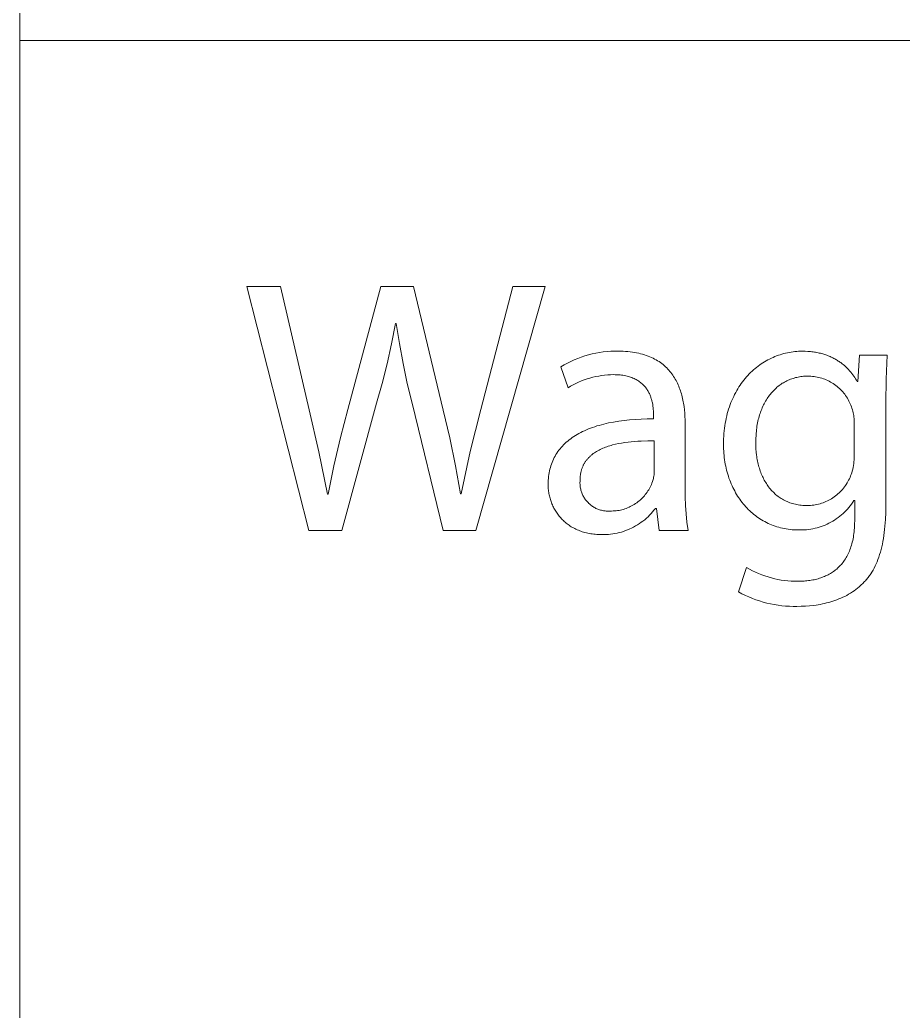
# Model space of a CAD drawing. Header units: millimetres. Extents: x 0 to 5466, y 0 to 3819.
# Drawn here: x 4983.1 to 5116.5, y 311.7 to 461.4 of the extents above; entities that cross this region are included whole.
import ezdxf

# ---------------------------------------------------------------- set-up
doc = ezdxf.new("R2010")
doc.units = ezdxf.units.MM
doc.header["$MEASUREMENT"] = 0
doc.layers.add('Domyślny', color=7, linetype='Continuous', true_color=0x000000)

msp = doc.modelspace()

# ---------------------------------------------------------------- linework, layer by layer
at = {"layer": 'Domyślny', "color": 18, "lineweight": 15, "true_color": 0x000000}
for p, q in [((4983.11, 152.73), (4983.11, 611)), ((4983.11, 458.26), (5460.43, 458.26)), ((5026.76, 384.27), (5017.4, 421.14)), ((5017.4, 421.14), (5022.46, 421.14)), ((5022.46, 421.14), (5026.83, 402.51)), ((5032.67, 402.54), (5037.61, 421.14)), ((5037.61, 421.14), (5042.57, 421.14)), ((5042.57, 421.14), (5047.05, 402.43)), ((5062.45, 421.14), (5052, 384.27)), ((5052.71, 402.54), (5057.57, 421.14)), ((5057.57, 421.14), (5062.45, 421.14)), ((5039.84, 415.52), (5039.26, 412.48)), ((5039.95, 415.52), (5039.84, 415.52)), ((5040.43, 412.49), (5039.95, 415.52)), ((5039.26, 412.48), (5038.59, 409.46)), ((5040.99, 409.47), (5040.43, 412.49)), ((5066.33, 409.81), (5066.85, 410.04)), ((5066.85, 410.04), (5067.38, 410.26)), ((5067.38, 410.26), (5067.91, 410.45)), ((5067.91, 410.45), (5068.45, 410.63)), ((5068.45, 410.63), (5069, 410.79)), ((5069, 410.79), (5069.55, 410.93)), ((5069.55, 410.93), (5070.11, 411.05)), ((5070.11, 411.05), (5070.67, 411.15)), ((5070.67, 411.15), (5071.23, 411.23)), ((5071.23, 411.23), (5071.8, 411.29)), ((5071.8, 411.29), (5072.36, 411.33)), ((5072.36, 411.33), (5072.93, 411.35)), ((5072.93, 411.35), (5073.5, 411.35)), ((5073.5, 411.35), (5073.88, 411.35)), ((5073.88, 411.35), (5074.24, 411.34)), ((5074.24, 411.34), (5074.6, 411.32)), ((5074.6, 411.32), (5074.95, 411.29)), ((5074.95, 411.29), (5075.29, 411.26)), ((5075.29, 411.26), (5075.62, 411.21)), ((5075.62, 411.21), (5075.95, 411.16)), ((5075.95, 411.16), (5076.26, 411.11)), ((5076.26, 411.11), (5076.57, 411.04)), ((5076.57, 411.04), (5076.87, 410.97)), ((5076.87, 410.97), (5077.16, 410.89)), ((5077.16, 410.89), (5077.44, 410.81)), ((5077.44, 410.81), (5077.72, 410.72)), ((5077.72, 410.72), (5077.98, 410.62)), ((5077.98, 410.62), (5078.24, 410.52)), ((5078.24, 410.52), (5078.5, 410.41)), ((5078.5, 410.41), (5078.74, 410.29)), ((5078.74, 410.29), (5078.98, 410.17)), ((5078.98, 410.17), (5079.21, 410.05)), ((5079.21, 410.05), (5079.43, 409.91)), ((5095.84, 409.9), (5096.09, 410.04)), ((5096.09, 410.04), (5096.35, 410.17)), ((5096.35, 410.17), (5096.61, 410.3)), ((5096.61, 410.3), (5096.87, 410.42)), ((5096.87, 410.42), (5097.13, 410.53)), ((5097.13, 410.53), (5097.4, 410.63)), ((5097.4, 410.63), (5097.67, 410.73)), ((5097.67, 410.73), (5097.94, 410.82)), ((5097.94, 410.82), (5098.21, 410.9)), ((5098.21, 410.9), (5098.49, 410.98)), ((5098.49, 410.98), (5098.76, 411.05)), ((5098.76, 411.05), (5099.04, 411.11)), ((5099.04, 411.11), (5099.32, 411.17)), ((5099.32, 411.17), (5099.6, 411.22)), ((5099.6, 411.22), (5099.88, 411.26)), ((5099.88, 411.26), (5100.16, 411.29)), ((5100.16, 411.29), (5100.44, 411.32)), ((5100.44, 411.32), (5100.73, 411.33)), ((5100.73, 411.33), (5101.01, 411.35)), ((5101.01, 411.35), (5101.3, 411.35)), ((5101.3, 411.35), (5101.72, 411.34)), ((5101.72, 411.34), (5102.13, 411.32)), ((5102.13, 411.32), (5102.53, 411.29)), ((5102.53, 411.29), (5102.73, 411.27)), ((5102.73, 411.27), (5102.92, 411.24)), ((5102.92, 411.24), (5103.11, 411.21)), ((5103.11, 411.21), (5103.3, 411.18)), ((5103.3, 411.18), (5103.48, 411.15)), ((5103.48, 411.15), (5103.66, 411.11)), ((5103.66, 411.11), (5103.84, 411.07)), ((5103.84, 411.07), (5104.02, 411.03)), ((5104.02, 411.03), (5104.19, 410.99)), ((5104.19, 410.99), (5104.36, 410.94)), ((5104.36, 410.94), (5104.53, 410.89)), ((5104.53, 410.89), (5104.69, 410.84)), ((5104.69, 410.84), (5104.86, 410.78)), ((5104.86, 410.78), (5105.01, 410.73)), ((5105.01, 410.73), (5105.17, 410.67)), ((5105.17, 410.67), (5105.32, 410.6)), ((5105.32, 410.6), (5105.48, 410.54)), ((5105.48, 410.54), (5105.62, 410.47)), ((5105.62, 410.47), (5105.77, 410.41)), ((5105.77, 410.41), (5105.91, 410.34)), ((5105.91, 410.34), (5106.05, 410.26)), ((5106.05, 410.26), (5106.19, 410.19)), ((5106.19, 410.19), (5106.33, 410.11)), ((5106.33, 410.11), (5106.46, 410.04)), ((5106.46, 410.04), (5106.59, 409.96)), ((5109.67, 406.76), (5109.91, 410.75)), ((5109.91, 410.75), (5114.09, 410.75)), ((5114.09, 410.75), (5113.94, 407.12)), ((5038.59, 409.46), (5037.83, 406.46)), ((5041.63, 406.47), (5040.99, 409.47)), ((5064.82, 409.01), (5065.31, 409.29)), ((5065.9, 405.84), (5064.82, 409.01)), ((5065.31, 409.29), (5065.82, 409.56)), ((5065.82, 409.56), (5066.33, 409.81)), ((5079.43, 409.91), (5079.65, 409.77)), ((5079.65, 409.77), (5079.85, 409.63)), ((5079.85, 409.63), (5080.06, 409.48)), ((5080.06, 409.48), (5080.25, 409.33)), ((5080.25, 409.33), (5080.44, 409.17)), ((5080.44, 409.17), (5080.62, 409.01)), ((5080.62, 409.01), (5080.8, 408.84)), ((5080.8, 408.84), (5080.97, 408.66)), ((5080.97, 408.66), (5081.13, 408.49)), ((5093.7, 408.33), (5093.92, 408.53)), ((5093.92, 408.53), (5094.15, 408.73)), ((5094.15, 408.73), (5094.38, 408.91)), ((5094.38, 408.91), (5094.62, 409.09)), ((5094.62, 409.09), (5094.85, 409.27)), ((5094.85, 409.27), (5095.09, 409.44)), ((5095.09, 409.44), (5095.34, 409.6)), ((5095.34, 409.6), (5095.59, 409.75)), ((5095.59, 409.75), (5095.84, 409.9)), ((5106.59, 409.96), (5106.72, 409.87)), ((5106.72, 409.87), (5106.84, 409.79)), ((5106.84, 409.79), (5106.97, 409.71)), ((5106.97, 409.71), (5107.09, 409.62)), ((5107.09, 409.62), (5107.2, 409.53)), ((5107.2, 409.53), (5107.32, 409.45)), ((5107.32, 409.45), (5107.43, 409.36)), ((5107.43, 409.36), (5107.65, 409.17)), ((5107.65, 409.17), (5107.86, 408.99)), ((5107.86, 408.99), (5108.06, 408.79)), ((5108.06, 408.79), (5108.25, 408.6)), ((5108.25, 408.6), (5108.43, 408.4)), ((5068.34, 407.02), (5067.92, 406.86)), ((5068.77, 407.17), (5068.34, 407.02)), ((5069.21, 407.3), (5068.77, 407.17)), ((5069.65, 407.41), (5069.21, 407.3)), ((5070.09, 407.52), (5069.65, 407.41)), ((5070.54, 407.6), (5070.09, 407.52)), ((5070.98, 407.67), (5070.54, 407.6)), ((5071.43, 407.73), (5070.98, 407.67)), ((5071.89, 407.77), (5071.43, 407.73)), ((5072.34, 407.8), (5071.89, 407.77)), ((5072.79, 407.81), (5072.34, 407.8)), ((5073.04, 407.8), (5072.79, 407.81)), ((5073.29, 407.79), (5073.04, 407.8)), ((5073.52, 407.78), (5073.29, 407.79)), ((5073.75, 407.76), (5073.52, 407.78)), ((5073.98, 407.74), (5073.75, 407.76)), ((5074.19, 407.71), (5073.98, 407.74)), ((5074.41, 407.67), (5074.19, 407.71)), ((5074.61, 407.63), (5074.41, 407.67)), ((5074.81, 407.59), (5074.61, 407.63)), ((5075, 407.54), (5074.81, 407.59)), ((5075.18, 407.48), (5075, 407.54)), ((5075.36, 407.43), (5075.18, 407.48)), ((5075.54, 407.36), (5075.36, 407.43)), ((5075.7, 407.3), (5075.54, 407.36)), ((5075.87, 407.23), (5075.7, 407.3)), ((5076.02, 407.15), (5075.87, 407.23)), ((5076.17, 407.08), (5076.02, 407.15)), ((5076.32, 407), (5076.17, 407.08)), ((5076.46, 406.91), (5076.32, 407)), ((5081.13, 408.49), (5081.29, 408.31)), ((5081.29, 408.31), (5081.44, 408.12)), ((5081.44, 408.12), (5081.58, 407.93)), ((5081.58, 407.93), (5081.72, 407.74)), ((5081.72, 407.74), (5081.85, 407.54)), ((5081.85, 407.54), (5081.98, 407.34)), ((5081.98, 407.34), (5082.1, 407.13)), ((5082.1, 407.13), (5082.22, 406.93)), ((5092.45, 406.99), (5092.65, 407.23)), ((5092.65, 407.23), (5092.85, 407.46)), ((5092.85, 407.46), (5093.06, 407.69)), ((5093.06, 407.69), (5093.27, 407.91)), ((5093.27, 407.91), (5093.48, 408.12)), ((5093.48, 408.12), (5093.7, 408.33)), ((5099.31, 407.04), (5099.13, 406.96)), ((5099.5, 407.12), (5099.31, 407.04)), ((5099.69, 407.18), (5099.5, 407.12)), ((5099.88, 407.25), (5099.69, 407.18)), ((5100.07, 407.3), (5099.88, 407.25)), ((5100.26, 407.36), (5100.07, 407.3)), ((5100.46, 407.4), (5100.26, 407.36)), ((5100.66, 407.44), (5100.46, 407.4)), ((5100.86, 407.48), (5100.66, 407.44)), ((5101.07, 407.51), (5100.86, 407.48)), ((5101.27, 407.54), (5101.07, 407.51)), ((5101.48, 407.56), (5101.27, 407.54)), ((5101.69, 407.57), (5101.48, 407.56)), ((5101.9, 407.58), (5101.69, 407.57)), ((5102.12, 407.58), (5101.9, 407.58)), ((5102.35, 407.58), (5102.12, 407.58)), ((5102.59, 407.57), (5102.35, 407.58)), ((5102.83, 407.55), (5102.59, 407.57)), ((5103.07, 407.52), (5102.83, 407.55)), ((5103.3, 407.49), (5103.07, 407.52)), ((5103.54, 407.45), (5103.3, 407.49)), ((5103.77, 407.39), (5103.54, 407.45)), ((5104, 407.34), (5103.77, 407.39)), ((5104.23, 407.27), (5104, 407.34)), ((5104.46, 407.19), (5104.23, 407.27)), ((5104.68, 407.11), (5104.46, 407.19)), ((5104.9, 407.02), (5104.68, 407.11)), ((5105.12, 406.92), (5104.9, 407.02)), ((5108.43, 408.4), (5108.6, 408.2)), ((5108.6, 408.2), (5108.76, 408)), ((5108.76, 408), (5108.92, 407.79)), ((5108.92, 407.79), (5109.06, 407.59)), ((5109.06, 407.59), (5109.2, 407.38)), ((5109.2, 407.38), (5109.33, 407.17)), ((5109.33, 407.17), (5109.45, 406.97)), ((5113.94, 407.12), (5113.89, 403.49)), ((5037.83, 406.46), (5036.99, 403.49)), ((5042.36, 403.49), (5041.63, 406.47)), ((5066.29, 406.07), (5065.9, 405.84)), ((5066.68, 406.29), (5066.29, 406.07)), ((5067.09, 406.49), (5066.68, 406.29)), ((5067.5, 406.68), (5067.09, 406.49)), ((5067.92, 406.86), (5067.5, 406.68)), ((5076.59, 406.82), (5076.46, 406.91)), ((5076.72, 406.73), (5076.59, 406.82)), ((5076.85, 406.64), (5076.72, 406.73)), ((5076.97, 406.54), (5076.85, 406.64)), ((5077.08, 406.44), (5076.97, 406.54)), ((5077.19, 406.34), (5077.08, 406.44)), ((5077.3, 406.23), (5077.19, 406.34)), ((5077.4, 406.13), (5077.3, 406.23)), ((5077.5, 406.02), (5077.4, 406.13)), ((5077.59, 405.91), (5077.5, 406.02)), ((5077.68, 405.79), (5077.59, 405.91)), ((5077.76, 405.68), (5077.68, 405.79)), ((5077.84, 405.56), (5077.76, 405.68)), ((5077.91, 405.44), (5077.84, 405.56)), ((5082.22, 406.93), (5082.33, 406.71)), ((5082.33, 406.71), (5082.43, 406.5)), ((5082.43, 406.5), (5082.53, 406.28)), ((5082.53, 406.28), (5082.63, 406.06)), ((5082.63, 406.06), (5082.71, 405.84)), ((5082.71, 405.84), (5082.8, 405.61)), ((5082.8, 405.61), (5082.88, 405.39)), ((5091.38, 405.41), (5091.54, 405.69)), ((5091.54, 405.69), (5091.72, 405.96)), ((5091.72, 405.96), (5091.89, 406.23)), ((5091.89, 406.23), (5092.07, 406.49)), ((5092.07, 406.49), (5092.26, 406.74)), ((5092.26, 406.74), (5092.45, 406.99)), ((5097.16, 405.63), (5097.01, 405.49)), ((5097.31, 405.77), (5097.16, 405.63)), ((5097.46, 405.9), (5097.31, 405.77)), ((5097.61, 406.03), (5097.46, 405.9)), ((5097.77, 406.15), (5097.61, 406.03)), ((5097.93, 406.27), (5097.77, 406.15)), ((5098.09, 406.39), (5097.93, 406.27)), ((5098.26, 406.5), (5098.09, 406.39)), ((5098.43, 406.6), (5098.26, 406.5)), ((5098.6, 406.7), (5098.43, 406.6)), ((5098.77, 406.79), (5098.6, 406.7)), ((5098.95, 406.88), (5098.77, 406.79)), ((5099.13, 406.96), (5098.95, 406.88)), ((5105.33, 406.82), (5105.12, 406.92)), ((5105.54, 406.7), (5105.33, 406.82)), ((5105.75, 406.59), (5105.54, 406.7)), ((5105.95, 406.46), (5105.75, 406.59)), ((5106.15, 406.32), (5105.95, 406.46)), ((5106.34, 406.18), (5106.15, 406.32)), ((5106.53, 406.04), (5106.34, 406.18)), ((5106.71, 405.88), (5106.53, 406.04)), ((5106.89, 405.72), (5106.71, 405.88)), ((5107.06, 405.56), (5106.89, 405.72)), ((5107.23, 405.39), (5107.06, 405.56)), ((5109.45, 406.97), (5109.56, 406.76)), ((5109.56, 406.76), (5109.67, 406.76)), ((5077.99, 405.32), (5077.91, 405.44)), ((5078.05, 405.2), (5077.99, 405.32)), ((5078.12, 405.08), (5078.05, 405.2)), ((5078.18, 404.95), (5078.12, 405.08)), ((5078.24, 404.83), (5078.18, 404.95)), ((5078.29, 404.7), (5078.24, 404.83)), ((5078.34, 404.58), (5078.29, 404.7)), ((5078.39, 404.45), (5078.34, 404.58)), ((5078.43, 404.32), (5078.39, 404.45)), ((5078.47, 404.2), (5078.43, 404.32)), ((5078.51, 404.07), (5078.47, 404.2)), ((5078.55, 403.94), (5078.51, 404.07)), ((5082.88, 405.39), (5082.95, 405.16)), ((5082.95, 405.16), (5083.02, 404.92)), ((5083.02, 404.92), (5083.09, 404.69)), ((5083.09, 404.69), (5083.15, 404.45)), ((5083.15, 404.45), (5083.21, 404.21)), ((5083.21, 404.21), (5083.26, 403.97)), ((5090.64, 403.92), (5090.77, 404.23)), ((5090.77, 404.23), (5090.92, 404.53)), ((5090.92, 404.53), (5091.06, 404.83)), ((5091.06, 404.83), (5091.22, 405.12)), ((5091.22, 405.12), (5091.38, 405.41)), ((5095.85, 404.01), (5095.74, 403.82)), ((5095.97, 404.19), (5095.85, 404.01)), ((5096.09, 404.37), (5095.97, 404.19)), ((5096.21, 404.54), (5096.09, 404.37)), ((5096.34, 404.71), (5096.21, 404.54)), ((5096.46, 404.88), (5096.34, 404.71)), ((5096.6, 405.04), (5096.46, 404.88)), ((5096.73, 405.19), (5096.6, 405.04)), ((5096.87, 405.34), (5096.73, 405.19)), ((5097.01, 405.49), (5096.87, 405.34)), ((5107.39, 405.21), (5107.23, 405.39)), ((5107.54, 405.03), (5107.39, 405.21)), ((5107.69, 404.84), (5107.54, 405.03)), ((5107.83, 404.65), (5107.69, 404.84)), ((5107.97, 404.45), (5107.83, 404.65)), ((5108.09, 404.25), (5107.97, 404.45)), ((5108.21, 404.04), (5108.09, 404.25)), ((5108.33, 403.83), (5108.21, 404.04)), ((5026.83, 402.51), (5028.26, 396.14)), ((5031.55, 398.31), (5032.67, 402.54)), ((5036.99, 403.49), (5031.73, 384.27)), ((5047.02, 384.27), (5042.36, 403.49)), ((5051.14, 396.2), (5052.71, 402.54)), ((5078.58, 403.81), (5078.55, 403.94)), ((5078.61, 403.69), (5078.58, 403.81)), ((5078.64, 403.56), (5078.61, 403.69)), ((5078.69, 403.31), (5078.64, 403.56)), ((5078.73, 403.06), (5078.69, 403.31)), ((5078.76, 402.81), (5078.73, 403.06)), ((5078.78, 402.57), (5078.76, 402.81)), ((5078.8, 402.34), (5078.78, 402.57)), ((5083.26, 403.97), (5083.31, 403.73)), ((5083.31, 403.73), (5083.35, 403.49)), ((5083.35, 403.49), (5083.42, 403)), ((5083.42, 403), (5083.48, 402.5)), ((5083.48, 402.5), (5083.53, 402.01)), ((5090.05, 402.27), (5090.16, 402.62)), ((5090.16, 402.62), (5090.27, 402.95)), ((5090.27, 402.95), (5090.38, 403.28)), ((5090.38, 403.28), (5090.51, 403.6)), ((5090.51, 403.6), (5090.64, 403.92)), ((5095.15, 402.61), (5095.07, 402.39)), ((5095.24, 402.82), (5095.15, 402.61)), ((5095.33, 403.03), (5095.24, 402.82)), ((5095.43, 403.23), (5095.33, 403.03)), ((5095.53, 403.43), (5095.43, 403.23)), ((5095.64, 403.63), (5095.53, 403.43)), ((5095.74, 403.82), (5095.64, 403.63)), ((5108.43, 403.62), (5108.33, 403.83)), ((5108.53, 403.4), (5108.43, 403.62)), ((5108.62, 403.18), (5108.53, 403.4)), ((5108.71, 402.96), (5108.62, 403.18)), ((5108.78, 402.73), (5108.71, 402.96)), ((5108.85, 402.5), (5108.78, 402.73)), ((5113.89, 403.49), (5113.89, 388.11)), ((5047.05, 402.43), (5048.04, 398.26)), ((5075.2, 400.99), (5076.07, 401.05)), ((5076.07, 401.05), (5076.96, 401.1)), ((5076.96, 401.1), (5077.87, 401.12)), ((5077.87, 401.12), (5078.82, 401.13)), ((5078.81, 402.12), (5078.8, 402.34)), ((5078.82, 401.9), (5078.81, 402.12)), ((5078.82, 401.69), (5078.82, 401.9)), ((5078.82, 401.13), (5078.82, 401.69)), ((5083.53, 402.01), (5083.56, 401.51)), ((5083.56, 401.51), (5083.58, 401.01)), ((5089.71, 400.85), (5089.78, 401.21)), ((5089.78, 401.21), (5089.86, 401.57)), ((5089.86, 401.57), (5089.95, 401.93)), ((5089.95, 401.93), (5090.05, 402.27)), ((5094.64, 401.02), (5094.59, 400.77)), ((5094.7, 401.26), (5094.64, 401.02)), ((5094.77, 401.49), (5094.7, 401.26)), ((5094.84, 401.72), (5094.77, 401.49)), ((5094.91, 401.95), (5094.84, 401.72)), ((5094.99, 402.17), (5094.91, 401.95)), ((5095.07, 402.39), (5094.99, 402.17)), ((5108.91, 402.29), (5108.85, 402.5)), ((5108.96, 402.07), (5108.91, 402.29)), ((5109, 401.85), (5108.96, 402.07)), ((5109.04, 401.63), (5109, 401.85)), ((5109.07, 401.41), (5109.04, 401.63)), ((5109.1, 401.19), (5109.07, 401.41)), ((5109.11, 400.97), (5109.1, 401.19)), ((5068.68, 399.48), (5068.98, 399.61)), ((5068.98, 399.61), (5069.29, 399.73)), ((5069.29, 399.73), (5069.61, 399.84)), ((5069.61, 399.84), (5069.93, 399.95)), ((5069.93, 399.95), (5070.26, 400.06)), ((5070.26, 400.06), (5070.6, 400.16)), ((5070.6, 400.16), (5070.94, 400.26)), ((5070.94, 400.26), (5071.3, 400.35)), ((5071.3, 400.35), (5072.02, 400.52)), ((5072.02, 400.52), (5072.77, 400.66)), ((5072.77, 400.66), (5073.56, 400.79)), ((5073.56, 400.79), (5074.37, 400.9)), ((5074.37, 400.9), (5075.2, 400.99)), ((5083.58, 401.01), (5083.59, 400.51)), ((5083.59, 400.51), (5083.59, 390.62)), ((5089.48, 399.33), (5089.52, 399.72)), ((5089.52, 399.72), (5089.58, 400.1)), ((5089.58, 400.1), (5089.64, 400.48)), ((5089.64, 400.48), (5089.71, 400.85)), ((5094.4, 399.76), (5094.37, 399.5)), ((5094.44, 400.02), (5094.4, 399.76)), ((5094.49, 400.27), (5094.44, 400.02)), ((5094.53, 400.53), (5094.49, 400.27)), ((5094.59, 400.77), (5094.53, 400.53)), ((5109.12, 400.75), (5109.11, 400.97)), ((5109.13, 400.52), (5109.12, 400.75)), ((5109.12, 400.3), (5109.13, 400.52)), ((5109.12, 395.53), (5109.12, 400.3)), ((5030.55, 394.04), (5031.55, 398.31)), ((5048.04, 398.26), (5048.91, 394.05)), ((5066.07, 397.96), (5066.3, 398.13)), ((5066.3, 398.13), (5066.53, 398.3)), ((5066.53, 398.3), (5066.78, 398.47)), ((5066.78, 398.47), (5067.03, 398.63)), ((5067.03, 398.63), (5067.28, 398.78)), ((5067.28, 398.78), (5067.55, 398.93)), ((5067.55, 398.93), (5067.82, 399.07)), ((5067.82, 399.07), (5068.1, 399.21)), ((5068.1, 399.21), (5068.39, 399.35)), ((5068.39, 399.35), (5068.68, 399.48)), ((5089.38, 397.72), (5089.39, 398.13)), ((5089.39, 398.13), (5089.41, 398.53)), ((5089.41, 398.53), (5089.44, 398.93)), ((5089.44, 398.93), (5089.48, 399.33)), ((5094.26, 398.14), (5094.25, 397.57)), ((5094.29, 398.69), (5094.26, 398.14)), ((5094.31, 398.97), (5094.29, 398.69)), ((5094.34, 399.24), (5094.31, 398.97)), ((5094.37, 399.5), (5094.34, 399.24)), ((5064.53, 396.41), (5064.69, 396.62)), ((5064.69, 396.62), (5064.87, 396.82)), ((5064.87, 396.82), (5065.05, 397.03)), ((5065.05, 397.03), (5065.24, 397.22)), ((5065.24, 397.22), (5065.44, 397.41)), ((5065.44, 397.41), (5065.64, 397.6)), ((5065.64, 397.6), (5065.85, 397.78)), ((5065.85, 397.78), (5066.07, 397.96)), ((5070.96, 396.61), (5070.77, 396.52)), ((5071.16, 396.7), (5070.96, 396.61)), ((5071.36, 396.78), (5071.16, 396.7)), ((5071.56, 396.86), (5071.36, 396.78)), ((5071.77, 396.93), (5071.56, 396.86)), ((5071.98, 397), (5071.77, 396.93)), ((5072.19, 397.07), (5071.98, 397)), ((5072.41, 397.14), (5072.19, 397.07)), ((5072.63, 397.2), (5072.41, 397.14)), ((5073.08, 397.31), (5072.63, 397.2)), ((5073.53, 397.41), (5073.08, 397.31)), ((5074, 397.49), (5073.53, 397.41)), ((5074.48, 397.57), (5074, 397.49)), ((5074.96, 397.63), (5074.48, 397.57)), ((5075.45, 397.68), (5074.96, 397.63)), ((5075.95, 397.72), (5075.45, 397.68)), ((5076.44, 397.76), (5075.95, 397.72)), ((5076.94, 397.78), (5076.44, 397.76)), ((5077.94, 397.8), (5076.94, 397.78)), ((5078.93, 397.8), (5077.94, 397.8)), ((5078.93, 393.19), (5078.93, 397.8)), ((5089.38, 397.3), (5089.38, 397.72)), ((5089.38, 396.96), (5089.38, 397.3)), ((5089.39, 396.62), (5089.38, 396.96)), ((5089.41, 396.28), (5089.39, 396.62)), ((5094.25, 397.57), (5094.26, 397.09)), ((5094.26, 397.09), (5094.28, 396.61)), ((5094.28, 396.61), (5094.32, 396.13)), ((5028.26, 396.14), (5029.56, 389.75)), ((5049.76, 389.82), (5051.14, 396.2)), ((5063.59, 394.81), (5063.7, 395.05)), ((5063.7, 395.05), (5063.82, 395.29)), ((5063.82, 395.29), (5063.94, 395.52)), ((5063.94, 395.52), (5064.08, 395.75)), ((5064.08, 395.75), (5064.22, 395.97)), ((5064.22, 395.97), (5064.37, 396.19)), ((5064.37, 396.19), (5064.53, 396.41)), ((5068.85, 395.1), (5068.79, 395.02)), ((5068.92, 395.17), (5068.85, 395.1)), ((5068.98, 395.24), (5068.92, 395.17)), ((5069.05, 395.31), (5068.98, 395.24)), ((5069.12, 395.38), (5069.05, 395.31)), ((5069.19, 395.45), (5069.12, 395.38)), ((5069.26, 395.51), (5069.19, 395.45)), ((5069.33, 395.58), (5069.26, 395.51)), ((5069.41, 395.64), (5069.33, 395.58)), ((5069.48, 395.7), (5069.41, 395.64)), ((5069.56, 395.77), (5069.48, 395.7)), ((5069.72, 395.89), (5069.56, 395.77)), ((5069.88, 396), (5069.72, 395.89)), ((5070.05, 396.11), (5069.88, 396)), ((5070.22, 396.22), (5070.05, 396.11)), ((5070.4, 396.32), (5070.22, 396.22)), ((5070.58, 396.42), (5070.4, 396.32)), ((5070.77, 396.52), (5070.58, 396.42)), ((5089.43, 395.94), (5089.41, 396.28)), ((5089.46, 395.61), (5089.43, 395.94)), ((5089.5, 395.28), (5089.46, 395.61)), ((5089.54, 394.96), (5089.5, 395.28)), ((5094.32, 396.13), (5094.37, 395.67)), ((5094.37, 395.67), (5094.41, 395.44)), ((5094.41, 395.44), (5094.44, 395.21)), ((5094.44, 395.21), (5094.48, 394.98)), ((5109.11, 394.96), (5109.12, 395.25)), ((5109.12, 395.25), (5109.12, 395.53)), ((5029.67, 389.75), (5030.55, 394.04)), ((5048.91, 394.05), (5049.64, 389.82)), ((5063.1, 393.27), (5063.16, 393.54)), ((5063.16, 393.54), (5063.23, 393.8)), ((5063.23, 393.8), (5063.31, 394.06)), ((5063.31, 394.06), (5063.39, 394.32)), ((5063.39, 394.32), (5063.49, 394.57)), ((5063.49, 394.57), (5063.59, 394.81)), ((5067.98, 393.57), (5067.95, 393.47)), ((5068.02, 393.67), (5067.98, 393.57)), ((5068.05, 393.76), (5068.02, 393.67)), ((5068.09, 393.86), (5068.05, 393.76)), ((5068.13, 393.95), (5068.09, 393.86)), ((5068.17, 394.04), (5068.13, 393.95)), ((5068.21, 394.13), (5068.17, 394.04)), ((5068.25, 394.21), (5068.21, 394.13)), ((5068.3, 394.3), (5068.25, 394.21)), ((5068.35, 394.39), (5068.3, 394.3)), ((5068.4, 394.47), (5068.35, 394.39)), ((5068.45, 394.55), (5068.4, 394.47)), ((5068.5, 394.63), (5068.45, 394.55)), ((5068.56, 394.71), (5068.5, 394.63)), ((5068.61, 394.79), (5068.56, 394.71)), ((5068.67, 394.87), (5068.61, 394.79)), ((5068.73, 394.95), (5068.67, 394.87)), ((5068.79, 395.02), (5068.73, 394.95)), ((5089.59, 394.64), (5089.54, 394.96)), ((5089.65, 394.32), (5089.59, 394.64)), ((5089.71, 394), (5089.65, 394.32)), ((5089.78, 393.69), (5089.71, 394)), ((5089.85, 393.38), (5089.78, 393.69)), ((5094.48, 394.98), (5094.53, 394.76)), ((5094.53, 394.76), (5094.58, 394.54)), ((5094.58, 394.54), (5094.63, 394.32)), ((5094.63, 394.32), (5094.68, 394.1)), ((5094.68, 394.1), (5094.74, 393.89)), ((5094.74, 393.89), (5094.8, 393.68)), ((5094.8, 393.68), (5094.87, 393.47)), ((5108.82, 393.26), (5108.89, 393.54)), ((5108.89, 393.54), (5108.96, 393.82)), ((5108.96, 393.82), (5109.01, 394.1)), ((5109.01, 394.1), (5109.05, 394.39)), ((5109.05, 394.39), (5109.08, 394.67)), ((5109.08, 394.67), (5109.11, 394.96)), ((5062.91, 391.87), (5062.93, 392.16)), ((5062.93, 392.16), (5062.96, 392.44)), ((5062.96, 392.44), (5063, 392.72)), ((5063, 392.72), (5063.04, 393)), ((5063.04, 393), (5063.1, 393.27)), ((5067.73, 392.31), (5067.72, 392.2)), ((5067.72, 392.2), (5067.72, 392.08)), ((5067.72, 392.08), (5067.72, 391.96)), ((5067.74, 392.42), (5067.73, 392.31)), ((5067.75, 392.54), (5067.74, 392.42)), ((5067.77, 392.65), (5067.75, 392.54)), ((5067.78, 392.75), (5067.77, 392.65)), ((5067.8, 392.86), (5067.78, 392.75)), ((5067.82, 392.97), (5067.8, 392.86)), ((5067.84, 393.07), (5067.82, 392.97)), ((5067.87, 393.17), (5067.84, 393.07)), ((5067.89, 393.28), (5067.87, 393.17)), ((5067.92, 393.38), (5067.89, 393.28)), ((5067.95, 393.47), (5067.92, 393.38)), ((5078.76, 391.99), (5078.8, 392.16)), ((5078.8, 392.16), (5078.83, 392.33)), ((5078.83, 392.33), (5078.86, 392.5)), ((5078.86, 392.5), (5078.89, 392.67)), ((5078.89, 392.67), (5078.91, 392.84)), ((5078.91, 392.84), (5078.92, 393.02)), ((5078.92, 393.02), (5078.93, 393.19)), ((5089.93, 393.08), (5089.85, 393.38)), ((5090.02, 392.78), (5089.93, 393.08)), ((5090.12, 392.48), (5090.02, 392.78)), ((5090.21, 392.18), (5090.12, 392.48)), ((5090.32, 391.9), (5090.21, 392.18)), ((5094.87, 393.47), (5094.94, 393.26)), ((5094.94, 393.26), (5095.02, 393.06)), ((5095.02, 393.06), (5095.09, 392.86)), ((5095.09, 392.86), (5095.18, 392.66)), ((5095.18, 392.66), (5095.26, 392.46)), ((5095.26, 392.46), (5095.35, 392.27)), ((5095.35, 392.27), (5095.44, 392.08)), ((5095.44, 392.08), (5095.54, 391.9)), ((5108.28, 391.88), (5108.39, 392.09)), ((5108.39, 392.09), (5108.49, 392.31)), ((5108.49, 392.31), (5108.58, 392.53)), ((5108.58, 392.53), (5108.66, 392.76)), ((5108.66, 392.76), (5108.74, 392.98)), ((5108.74, 392.98), (5108.82, 393.26)), ((5062.89, 391.28), (5062.9, 391.58)), ((5062.89, 391.1), (5062.89, 391.28)), ((5062.9, 390.92), (5062.89, 391.1)), ((5062.9, 391.58), (5062.91, 391.87)), ((5062.91, 390.74), (5062.9, 390.92)), ((5062.92, 390.56), (5062.91, 390.74)), ((5062.94, 390.39), (5062.92, 390.56)), ((5067.71, 391.7), (5067.7, 391.55)), ((5067.7, 391.55), (5067.7, 391.4)), ((5067.7, 391.4), (5067.71, 391.26)), ((5067.72, 391.84), (5067.71, 391.7)), ((5067.71, 391.26), (5067.72, 391.11)), ((5067.72, 391.96), (5067.72, 391.84)), ((5067.72, 391.11), (5067.73, 390.96)), ((5067.73, 390.96), (5067.75, 390.82)), ((5067.75, 390.82), (5067.78, 390.67)), ((5067.78, 390.67), (5067.81, 390.53)), ((5078.08, 390.44), (5078.2, 390.64)), ((5078.2, 390.64), (5078.3, 390.83)), ((5078.3, 390.83), (5078.4, 391.04)), ((5078.4, 391.04), (5078.49, 391.24)), ((5078.49, 391.24), (5078.58, 391.45)), ((5078.58, 391.45), (5078.65, 391.66)), ((5078.65, 391.66), (5078.71, 391.83)), ((5078.71, 391.83), (5078.76, 391.99)), ((5083.59, 390.62), (5083.59, 389.35)), ((5090.43, 391.61), (5090.32, 391.9)), ((5090.55, 391.33), (5090.43, 391.61)), ((5090.67, 391.05), (5090.55, 391.33)), ((5090.8, 390.78), (5090.67, 391.05)), ((5090.93, 390.51), (5090.8, 390.78)), ((5095.54, 391.9), (5095.64, 391.72)), ((5095.64, 391.72), (5095.75, 391.54)), ((5095.75, 391.54), (5095.86, 391.36)), ((5095.86, 391.36), (5095.97, 391.19)), ((5095.97, 391.19), (5096.08, 391.02)), ((5096.08, 391.02), (5096.2, 390.86)), ((5096.2, 390.86), (5096.33, 390.7)), ((5096.33, 390.7), (5096.46, 390.54)), ((5096.46, 390.54), (5096.59, 390.39)), ((5107.35, 390.49), (5107.5, 390.67)), ((5107.5, 390.67), (5107.65, 390.86)), ((5107.65, 390.86), (5107.79, 391.06)), ((5107.79, 391.06), (5107.92, 391.25)), ((5107.92, 391.25), (5108.05, 391.46)), ((5108.05, 391.46), (5108.17, 391.66)), ((5108.17, 391.66), (5108.28, 391.88)), ((5029.56, 389.75), (5029.67, 389.75)), ((5049.64, 389.82), (5049.76, 389.82)), ((5062.96, 390.21), (5062.94, 390.39)), ((5062.99, 390.03), (5062.96, 390.21)), ((5063.02, 389.86), (5062.99, 390.03)), ((5063.05, 389.68), (5063.02, 389.86)), ((5063.09, 389.5), (5063.05, 389.68)), ((5063.13, 389.33), (5063.09, 389.5)), ((5063.18, 389.16), (5063.13, 389.33)), ((5063.23, 388.99), (5063.18, 389.16)), ((5067.81, 390.53), (5067.84, 390.38)), ((5067.84, 390.38), (5067.89, 390.24)), ((5067.89, 390.24), (5067.93, 390.1)), ((5067.93, 390.1), (5067.98, 389.96)), ((5067.98, 389.96), (5068.04, 389.83)), ((5068.04, 389.83), (5068.1, 389.69)), ((5068.1, 389.69), (5068.16, 389.56)), ((5068.16, 389.56), (5068.23, 389.43)), ((5068.23, 389.43), (5068.3, 389.3)), ((5068.3, 389.3), (5068.38, 389.18)), ((5068.38, 389.18), (5068.46, 389.05)), ((5068.46, 389.05), (5068.55, 388.93)), ((5076.8, 388.89), (5076.97, 389.04)), ((5076.97, 389.04), (5077.13, 389.2)), ((5077.13, 389.2), (5077.28, 389.36)), ((5077.28, 389.36), (5077.43, 389.53)), ((5077.43, 389.53), (5077.57, 389.7)), ((5077.57, 389.7), (5077.71, 389.88)), ((5077.71, 389.88), (5077.84, 390.06)), ((5077.84, 390.06), (5077.97, 390.25)), ((5077.97, 390.25), (5078.08, 390.44)), ((5083.59, 389.35), (5083.63, 388.08)), ((5091.07, 390.25), (5090.93, 390.51)), ((5091.21, 389.99), (5091.07, 390.25)), ((5091.36, 389.73), (5091.21, 389.99)), ((5091.52, 389.48), (5091.36, 389.73)), ((5091.68, 389.24), (5091.52, 389.48)), ((5091.84, 389), (5091.68, 389.24)), ((5096.59, 390.39), (5096.72, 390.24)), ((5096.72, 390.24), (5096.86, 390.1)), ((5096.86, 390.1), (5097.01, 389.96)), ((5097.01, 389.96), (5097.15, 389.82)), ((5097.15, 389.82), (5097.3, 389.69)), ((5097.3, 389.69), (5097.46, 389.56)), ((5097.46, 389.56), (5097.62, 389.44)), ((5097.62, 389.44), (5097.78, 389.32)), ((5097.78, 389.32), (5097.94, 389.21)), ((5097.94, 389.21), (5098.11, 389.1)), ((5098.11, 389.1), (5098.29, 389)), ((5105.5, 388.97), (5105.71, 389.09)), ((5105.71, 389.09), (5105.91, 389.22)), ((5105.91, 389.22), (5106.11, 389.36)), ((5106.11, 389.36), (5106.3, 389.5)), ((5106.3, 389.5), (5106.49, 389.65)), ((5106.49, 389.65), (5106.67, 389.81)), ((5106.67, 389.81), (5106.85, 389.97)), ((5106.85, 389.97), (5107.02, 390.14)), ((5107.02, 390.14), (5107.19, 390.31)), ((5107.19, 390.31), (5107.35, 390.49)), ((5063.28, 388.82), (5063.23, 388.99)), ((5063.34, 388.65), (5063.28, 388.82)), ((5063.4, 388.48), (5063.34, 388.65)), ((5063.47, 388.31), (5063.4, 388.48)), ((5063.54, 388.15), (5063.47, 388.31)), ((5063.61, 387.98), (5063.54, 388.15)), ((5063.69, 387.82), (5063.61, 387.98)), ((5063.77, 387.66), (5063.69, 387.82)), ((5063.86, 387.5), (5063.77, 387.66)), ((5068.55, 388.93), (5068.64, 388.82)), ((5068.64, 388.82), (5068.73, 388.7)), ((5068.73, 388.7), (5068.83, 388.59)), ((5068.83, 388.59), (5068.93, 388.49)), ((5068.93, 388.49), (5069.03, 388.38)), ((5069.03, 388.38), (5069.14, 388.29)), ((5069.14, 388.29), (5069.25, 388.19)), ((5069.25, 388.19), (5069.37, 388.1)), ((5069.37, 388.1), (5069.49, 388.01)), ((5069.49, 388.01), (5069.61, 387.93)), ((5069.61, 387.93), (5069.73, 387.85)), ((5069.73, 387.85), (5069.86, 387.77)), ((5069.86, 387.77), (5069.99, 387.7)), ((5069.99, 387.7), (5070.12, 387.63)), ((5070.12, 387.63), (5070.25, 387.57)), ((5070.25, 387.57), (5070.39, 387.52)), ((5074.26, 387.48), (5074.48, 387.55)), ((5074.48, 387.55), (5074.69, 387.62)), ((5074.69, 387.62), (5074.9, 387.71)), ((5074.9, 387.71), (5075.11, 387.79)), ((5075.11, 387.79), (5075.31, 387.89)), ((5075.31, 387.89), (5075.51, 387.99)), ((5075.51, 387.99), (5075.71, 388.1)), ((5075.71, 388.1), (5075.9, 388.22)), ((5075.9, 388.22), (5076.09, 388.34)), ((5076.09, 388.34), (5076.27, 388.47)), ((5076.27, 388.47), (5076.45, 388.6)), ((5076.45, 388.6), (5076.63, 388.74)), ((5076.63, 388.74), (5076.8, 388.89)), ((5079.09, 387.6), (5078.88, 387.34)), ((5079.27, 387.6), (5079.09, 387.6)), ((5079.64, 384.27), (5079.27, 387.6)), ((5083.63, 388.08), (5083.72, 386.8)), ((5092.01, 388.76), (5091.84, 389)), ((5092.19, 388.53), (5092.01, 388.76)), ((5092.37, 388.31), (5092.19, 388.53)), ((5092.55, 388.09), (5092.37, 388.31)), ((5092.74, 387.87), (5092.55, 388.09)), ((5092.94, 387.66), (5092.74, 387.87)), ((5093.13, 387.46), (5092.94, 387.66)), ((5098.29, 389), (5098.46, 388.9)), ((5098.46, 388.9), (5098.64, 388.81)), ((5098.64, 388.81), (5098.83, 388.72)), ((5098.83, 388.72), (5099.02, 388.64)), ((5099.02, 388.64), (5099.21, 388.56)), ((5099.21, 388.56), (5099.41, 388.48)), ((5099.41, 388.48), (5099.61, 388.42)), ((5099.61, 388.42), (5099.81, 388.36)), ((5099.81, 388.36), (5100.02, 388.3)), ((5100.02, 388.3), (5100.23, 388.25)), ((5100.23, 388.25), (5100.45, 388.2)), ((5100.45, 388.2), (5100.67, 388.16)), ((5100.67, 388.16), (5100.89, 388.13)), ((5100.89, 388.13), (5101.12, 388.1)), ((5101.12, 388.1), (5101.35, 388.08)), ((5101.35, 388.08), (5101.58, 388.07)), ((5101.58, 388.07), (5101.82, 388.06)), ((5101.82, 388.06), (5102.06, 388.05)), ((5102.06, 388.05), (5102.3, 388.06)), ((5102.3, 388.06), (5102.54, 388.07)), ((5102.54, 388.07), (5102.78, 388.09)), ((5102.78, 388.09), (5103.02, 388.12)), ((5103.02, 388.12), (5103.25, 388.16)), ((5103.25, 388.16), (5103.49, 388.21)), ((5103.49, 388.21), (5103.72, 388.26)), ((5103.72, 388.26), (5103.96, 388.32)), ((5103.96, 388.32), (5104.18, 388.39)), ((5104.18, 388.39), (5104.41, 388.47)), ((5104.41, 388.47), (5104.64, 388.56)), ((5104.64, 388.56), (5104.86, 388.65)), ((5104.86, 388.65), (5105.08, 388.75)), ((5105.08, 388.75), (5105.29, 388.86)), ((5105.29, 388.86), (5105.5, 388.97)), ((5108.31, 387.77), (5108.1, 387.53)), ((5108.52, 388.02), (5108.31, 387.77)), ((5108.71, 388.28), (5108.52, 388.02)), ((5108.89, 388.55), (5108.71, 388.28)), ((5109.07, 388.82), (5108.89, 388.55)), ((5109.2, 388.82), (5109.07, 388.82)), ((5109.2, 385.87), (5109.2, 388.82)), ((5113.89, 388.11), (5113.88, 386.99)), ((5063.95, 387.35), (5063.86, 387.5)), ((5064.04, 387.19), (5063.95, 387.35)), ((5064.14, 387.04), (5064.04, 387.19)), ((5064.24, 386.89), (5064.14, 387.04)), ((5064.35, 386.74), (5064.24, 386.89)), ((5064.46, 386.6), (5064.35, 386.74)), ((5064.57, 386.46), (5064.46, 386.6)), ((5064.69, 386.31), (5064.57, 386.46)), ((5064.81, 386.18), (5064.69, 386.31)), ((5064.93, 386.04), (5064.81, 386.18)), ((5070.39, 387.52), (5070.53, 387.46)), ((5070.53, 387.46), (5070.67, 387.42)), ((5070.67, 387.42), (5070.81, 387.37)), ((5070.81, 387.37), (5070.95, 387.34)), ((5070.95, 387.34), (5071.09, 387.3)), ((5071.09, 387.3), (5071.24, 387.28)), ((5071.24, 387.28), (5071.38, 387.25)), ((5071.38, 387.25), (5071.53, 387.23)), ((5071.53, 387.23), (5071.68, 387.22)), ((5071.68, 387.22), (5071.82, 387.21)), ((5071.82, 387.21), (5071.97, 387.21)), ((5071.97, 387.21), (5072.12, 387.21)), ((5072.12, 387.21), (5072.27, 387.22)), ((5072.27, 387.22), (5072.49, 387.22)), ((5072.49, 387.22), (5072.71, 387.23)), ((5072.71, 387.23), (5072.94, 387.24)), ((5072.94, 387.24), (5073.16, 387.26)), ((5073.16, 387.26), (5073.39, 387.29)), ((5073.39, 387.29), (5073.61, 387.33)), ((5073.61, 387.33), (5073.83, 387.37)), ((5073.83, 387.37), (5074.05, 387.42)), ((5074.05, 387.42), (5074.26, 387.48)), ((5077.73, 386.14), (5077.48, 385.92)), ((5077.98, 386.36), (5077.73, 386.14)), ((5078.22, 386.6), (5077.98, 386.36)), ((5078.45, 386.84), (5078.22, 386.6)), ((5078.67, 387.08), (5078.45, 386.84)), ((5078.88, 387.34), (5078.67, 387.08)), ((5083.72, 386.8), (5083.85, 385.54)), ((5093.34, 387.26), (5093.13, 387.46)), ((5093.55, 387.07), (5093.34, 387.26)), ((5093.76, 386.89), (5093.55, 387.07)), ((5093.98, 386.7), (5093.76, 386.89)), ((5094.2, 386.53), (5093.98, 386.7)), ((5094.42, 386.36), (5094.2, 386.53)), ((5094.65, 386.2), (5094.42, 386.36)), ((5094.89, 386.05), (5094.65, 386.2)), ((5095.12, 385.9), (5094.89, 386.05)), ((5106.68, 386.23), (5106.42, 386.04)), ((5106.94, 386.43), (5106.68, 386.23)), ((5107.18, 386.63), (5106.94, 386.43)), ((5107.43, 386.84), (5107.18, 386.63)), ((5107.66, 387.06), (5107.43, 386.84)), ((5107.89, 387.29), (5107.66, 387.06)), ((5108.1, 387.53), (5107.89, 387.29)), ((5113.88, 386.99), (5113.83, 385.94)), ((5065.06, 385.91), (5064.93, 386.04)), ((5065.2, 385.78), (5065.06, 385.91)), ((5065.33, 385.65), (5065.2, 385.78)), ((5065.47, 385.53), (5065.33, 385.65)), ((5065.62, 385.41), (5065.47, 385.53)), ((5065.77, 385.29), (5065.62, 385.41)), ((5065.92, 385.18), (5065.77, 385.29)), ((5066.08, 385.07), (5065.92, 385.18)), ((5066.24, 384.96), (5066.08, 385.07)), ((5066.4, 384.86), (5066.24, 384.96)), ((5066.57, 384.76), (5066.4, 384.86)), ((5066.74, 384.67), (5066.57, 384.76)), ((5066.92, 384.57), (5066.74, 384.67)), ((5067.1, 384.49), (5066.92, 384.57)), ((5075.51, 384.66), (5075.21, 384.52)), ((5075.81, 384.81), (5075.51, 384.66)), ((5076.1, 384.98), (5075.81, 384.81)), ((5076.39, 385.15), (5076.1, 384.98)), ((5076.67, 385.33), (5076.39, 385.15)), ((5076.95, 385.52), (5076.67, 385.33)), ((5077.21, 385.71), (5076.95, 385.52)), ((5077.48, 385.92), (5077.21, 385.71)), ((5083.85, 385.54), (5084.02, 384.27)), ((5095.37, 385.75), (5095.12, 385.9)), ((5095.61, 385.62), (5095.37, 385.75)), ((5095.86, 385.49), (5095.61, 385.62)), ((5096.12, 385.36), (5095.86, 385.49)), ((5096.37, 385.25), (5096.12, 385.36)), ((5096.64, 385.14), (5096.37, 385.25)), ((5096.9, 385.04), (5096.64, 385.14)), ((5097.17, 384.94), (5096.9, 385.04)), ((5097.44, 384.85), (5097.17, 384.94)), ((5097.72, 384.77), (5097.44, 384.85)), ((5097.99, 384.7), (5097.72, 384.77)), ((5098.28, 384.63), (5097.99, 384.7)), ((5098.56, 384.57), (5098.28, 384.63)), ((5098.85, 384.52), (5098.56, 384.57)), ((5103.2, 384.62), (5102.88, 384.55)), ((5103.51, 384.69), (5103.2, 384.62)), ((5103.82, 384.78), (5103.51, 384.69)), ((5104.13, 384.88), (5103.82, 384.78)), ((5104.43, 384.99), (5104.13, 384.88)), ((5104.73, 385.11), (5104.43, 384.99)), ((5105.02, 385.24), (5104.73, 385.11)), ((5105.31, 385.38), (5105.02, 385.24)), ((5105.6, 385.53), (5105.31, 385.38)), ((5105.88, 385.69), (5105.6, 385.53)), ((5106.15, 385.86), (5105.88, 385.69)), ((5106.42, 386.04), (5106.15, 385.86)), ((5109.13, 384.38), (5109.15, 384.66)), ((5109.15, 384.66), (5109.17, 384.96)), ((5109.17, 384.96), (5109.18, 385.25)), ((5109.18, 385.25), (5109.2, 385.87)), ((5113.76, 384.93), (5113.71, 384.45)), ((5113.83, 385.94), (5113.76, 384.93)), ((5031.73, 384.27), (5026.76, 384.27)), ((5052, 384.27), (5047.02, 384.27)), ((5067.28, 384.4), (5067.1, 384.49)), ((5067.47, 384.32), (5067.28, 384.4)), ((5067.66, 384.25), (5067.47, 384.32)), ((5067.85, 384.18), (5067.66, 384.25)), ((5068.05, 384.11), (5067.85, 384.18)), ((5068.26, 384.05), (5068.05, 384.11)), ((5068.46, 383.99), (5068.26, 384.05)), ((5068.67, 383.93), (5068.46, 383.99)), ((5068.89, 383.89), (5068.67, 383.93)), ((5069.11, 383.84), (5068.89, 383.89)), ((5069.33, 383.8), (5069.11, 383.84)), ((5069.55, 383.77), (5069.33, 383.8)), ((5069.78, 383.74), (5069.55, 383.77)), ((5070.02, 383.72), (5069.78, 383.74)), ((5070.26, 383.7), (5070.02, 383.72)), ((5070.5, 383.68), (5070.26, 383.7)), ((5070.74, 383.67), (5070.5, 383.68)), ((5070.99, 383.67), (5070.74, 383.67)), ((5071.32, 383.67), (5070.99, 383.67)), ((5071.66, 383.68), (5071.32, 383.67)), ((5071.99, 383.7), (5071.66, 383.68)), ((5072.32, 383.73), (5071.99, 383.7)), ((5072.65, 383.78), (5072.32, 383.73)), ((5072.98, 383.83), (5072.65, 383.78)), ((5073.31, 383.9), (5072.98, 383.83)), ((5073.64, 383.98), (5073.31, 383.9)), ((5073.96, 384.06), (5073.64, 383.98)), ((5074.28, 384.16), (5073.96, 384.06)), ((5074.59, 384.27), (5074.28, 384.16)), ((5074.9, 384.39), (5074.59, 384.27)), ((5075.21, 384.52), (5074.9, 384.39)), ((5084.02, 384.27), (5079.64, 384.27)), ((5099.14, 384.48), (5098.85, 384.52)), ((5099.43, 384.44), (5099.14, 384.48)), ((5099.73, 384.41), (5099.43, 384.44)), ((5100.03, 384.39), (5099.73, 384.41)), ((5100.34, 384.38), (5100.03, 384.39)), ((5100.64, 384.38), (5100.34, 384.38)), ((5100.96, 384.37), (5100.64, 384.38)), ((5101.29, 384.37), (5100.96, 384.37)), ((5101.61, 384.38), (5101.29, 384.37)), ((5101.93, 384.41), (5101.61, 384.38)), ((5102.25, 384.44), (5101.93, 384.41)), ((5102.57, 384.49), (5102.25, 384.44)), ((5102.88, 384.55), (5102.57, 384.49)), ((5108.94, 383.03), (5108.99, 383.29)), ((5108.99, 383.29), (5109.03, 383.55)), ((5109.03, 383.55), (5109.07, 383.82)), ((5109.07, 383.82), (5109.1, 384.1)), ((5109.1, 384.1), (5109.13, 384.38)), ((5113.53, 383.07), (5113.45, 382.64)), ((5113.6, 383.52), (5113.53, 383.07)), ((5113.66, 383.98), (5113.6, 383.52)), ((5113.71, 384.45), (5113.66, 383.98)), ((5108.47, 381.39), (5108.55, 381.61)), ((5108.55, 381.61), (5108.63, 381.83)), ((5108.63, 381.83), (5108.7, 382.06)), ((5108.7, 382.06), (5108.77, 382.29)), ((5108.77, 382.29), (5108.83, 382.53)), ((5108.83, 382.53), (5108.89, 382.78)), ((5108.89, 382.78), (5108.94, 383.03)), ((5113.28, 381.81), (5113.18, 381.41)), ((5113.37, 382.22), (5113.28, 381.81)), ((5113.45, 382.64), (5113.37, 382.22)), ((5107.79, 380.01), (5107.9, 380.19)), ((5107.9, 380.19), (5108.01, 380.38)), ((5108.01, 380.38), (5108.11, 380.57)), ((5108.11, 380.57), (5108.2, 380.76)), ((5108.2, 380.76), (5108.3, 380.97)), ((5108.3, 380.97), (5108.39, 381.17)), ((5108.39, 381.17), (5108.47, 381.39)), ((5112.84, 380.28), (5112.71, 379.93)), ((5112.96, 380.64), (5112.84, 380.28)), ((5113.08, 381.02), (5112.96, 380.64)), ((5113.18, 381.41), (5113.08, 381.02)), ((5091.67, 375.02), (5092.87, 378.7)), ((5092.87, 378.7), (5093.31, 378.45)), ((5106.48, 378.47), (5106.62, 378.6)), ((5106.62, 378.6), (5106.77, 378.74)), ((5106.77, 378.74), (5106.91, 378.88)), ((5106.91, 378.88), (5107.05, 379.03)), ((5107.05, 379.03), (5107.18, 379.18)), ((5107.18, 379.18), (5107.31, 379.33)), ((5107.31, 379.33), (5107.44, 379.49)), ((5107.44, 379.49), (5107.56, 379.66)), ((5107.56, 379.66), (5107.68, 379.83)), ((5107.68, 379.83), (5107.79, 380.01)), ((5112.13, 378.62), (5111.96, 378.31)), ((5112.28, 378.93), (5112.13, 378.62)), ((5112.44, 379.25), (5112.28, 378.93)), ((5112.58, 379.58), (5112.44, 379.25)), ((5112.71, 379.93), (5112.58, 379.58)), ((5093.31, 378.45), (5093.76, 378.21)), ((5093.76, 378.21), (5094.22, 377.99)), ((5094.22, 377.99), (5094.69, 377.79)), ((5094.69, 377.79), (5095.16, 377.6)), ((5095.16, 377.6), (5095.64, 377.42)), ((5095.64, 377.42), (5096.12, 377.27)), ((5096.12, 377.27), (5096.61, 377.13)), ((5096.61, 377.13), (5097.11, 377.01)), ((5103.86, 377.07), (5104.06, 377.13)), ((5104.06, 377.13), (5104.25, 377.19)), ((5104.25, 377.19), (5104.44, 377.27)), ((5104.44, 377.27), (5104.63, 377.34)), ((5104.63, 377.34), (5104.81, 377.42)), ((5104.81, 377.42), (5104.99, 377.51)), ((5104.99, 377.51), (5105.17, 377.6)), ((5105.17, 377.6), (5105.34, 377.69)), ((5105.34, 377.69), (5105.52, 377.79)), ((5105.52, 377.79), (5105.68, 377.89)), ((5105.68, 377.89), (5105.85, 378)), ((5105.85, 378), (5106.01, 378.11)), ((5106.01, 378.11), (5106.17, 378.23)), ((5106.17, 378.23), (5106.32, 378.35)), ((5106.32, 378.35), (5106.48, 378.47)), ((5111.12, 377.08), (5111.02, 376.95)), ((5111.22, 377.2), (5111.12, 377.08)), ((5111.32, 377.34), (5111.22, 377.2)), ((5111.42, 377.47), (5111.32, 377.34)), ((5111.51, 377.6), (5111.42, 377.47)), ((5111.61, 377.74), (5111.51, 377.6)), ((5111.79, 378.02), (5111.61, 377.74)), ((5111.96, 378.31), (5111.79, 378.02)), ((5097.11, 377.01), (5097.61, 376.9)), ((5097.61, 376.9), (5098.11, 376.81)), ((5098.11, 376.81), (5098.61, 376.74)), ((5098.61, 376.74), (5099.12, 376.68)), ((5099.12, 376.68), (5099.62, 376.65)), ((5099.62, 376.65), (5100.13, 376.63)), ((5100.13, 376.63), (5100.64, 376.62)), ((5100.64, 376.62), (5101.1, 376.63)), ((5101.1, 376.63), (5101.33, 376.64)), ((5101.33, 376.64), (5101.55, 376.65)), ((5101.55, 376.65), (5101.77, 376.67)), ((5101.77, 376.67), (5101.99, 376.69)), ((5101.99, 376.69), (5102.21, 376.72)), ((5102.21, 376.72), (5102.42, 376.75)), ((5102.42, 376.75), (5102.64, 376.78)), ((5102.64, 376.78), (5102.85, 376.82)), ((5102.85, 376.82), (5103.06, 376.86)), ((5103.06, 376.86), (5103.26, 376.9)), ((5103.26, 376.9), (5103.47, 376.95)), ((5103.47, 376.95), (5103.67, 377.01)), ((5103.67, 377.01), (5103.86, 377.07)), ((5109.63, 375.59), (5109.37, 375.38)), ((5109.88, 375.8), (5109.63, 375.59)), ((5110.12, 376.02), (5109.88, 375.8)), ((5110.24, 376.13), (5110.12, 376.02)), ((5110.36, 376.24), (5110.24, 376.13)), ((5110.47, 376.35), (5110.36, 376.24)), ((5110.59, 376.47), (5110.47, 376.35)), ((5110.7, 376.59), (5110.59, 376.47)), ((5110.81, 376.71), (5110.7, 376.59)), ((5110.91, 376.83), (5110.81, 376.71)), ((5111.02, 376.95), (5110.91, 376.83)), ((5092.17, 374.75), (5091.67, 375.02)), ((5092.69, 374.49), (5092.17, 374.75)), ((5093.21, 374.26), (5092.69, 374.49)), ((5093.74, 374.04), (5093.21, 374.26)), ((5107.12, 374.08), (5106.82, 373.95)), ((5107.42, 374.21), (5107.12, 374.08)), ((5107.71, 374.35), (5107.42, 374.21)), ((5108, 374.5), (5107.71, 374.35)), ((5108.28, 374.66), (5108, 374.5)), ((5108.56, 374.83), (5108.28, 374.66)), ((5108.84, 375.01), (5108.56, 374.83)), ((5109.1, 375.19), (5108.84, 375.01)), ((5109.37, 375.38), (5109.1, 375.19)), ((5094.28, 373.83), (5093.74, 374.04)), ((5094.82, 373.65), (5094.28, 373.83)), ((5095.37, 373.48), (5094.82, 373.65)), ((5095.93, 373.34), (5095.37, 373.48)), ((5096.49, 373.21), (5095.93, 373.34)), ((5097.05, 373.1), (5096.49, 373.21)), ((5097.62, 373.01), (5097.05, 373.1)), ((5098.19, 372.93), (5097.62, 373.01)), ((5098.76, 372.88), (5098.19, 372.93)), ((5099.33, 372.85), (5098.76, 372.88)), ((5099.9, 372.83), (5099.33, 372.85)), ((5100.48, 372.84), (5099.9, 372.83)), ((5101.11, 372.85), (5100.48, 372.84)), ((5101.75, 372.87), (5101.11, 372.85)), ((5102.39, 372.92), (5101.75, 372.87)), ((5103.03, 372.99), (5102.39, 372.92)), ((5103.36, 373.04), (5103.03, 372.99)), ((5103.68, 373.09), (5103.36, 373.04)), ((5104, 373.14), (5103.68, 373.09)), ((5104.32, 373.21), (5104, 373.14)), ((5104.64, 373.28), (5104.32, 373.21)), ((5104.96, 373.35), (5104.64, 373.28)), ((5105.27, 373.43), (5104.96, 373.35)), ((5105.59, 373.52), (5105.27, 373.43)), ((5105.9, 373.62), (5105.59, 373.52)), ((5106.21, 373.72), (5105.9, 373.62)), ((5106.52, 373.83), (5106.21, 373.72)), ((5106.82, 373.95), (5106.52, 373.83))]:
    msp.add_line(p, q, dxfattribs=at)

doc.saveas('drawing.dxf')
